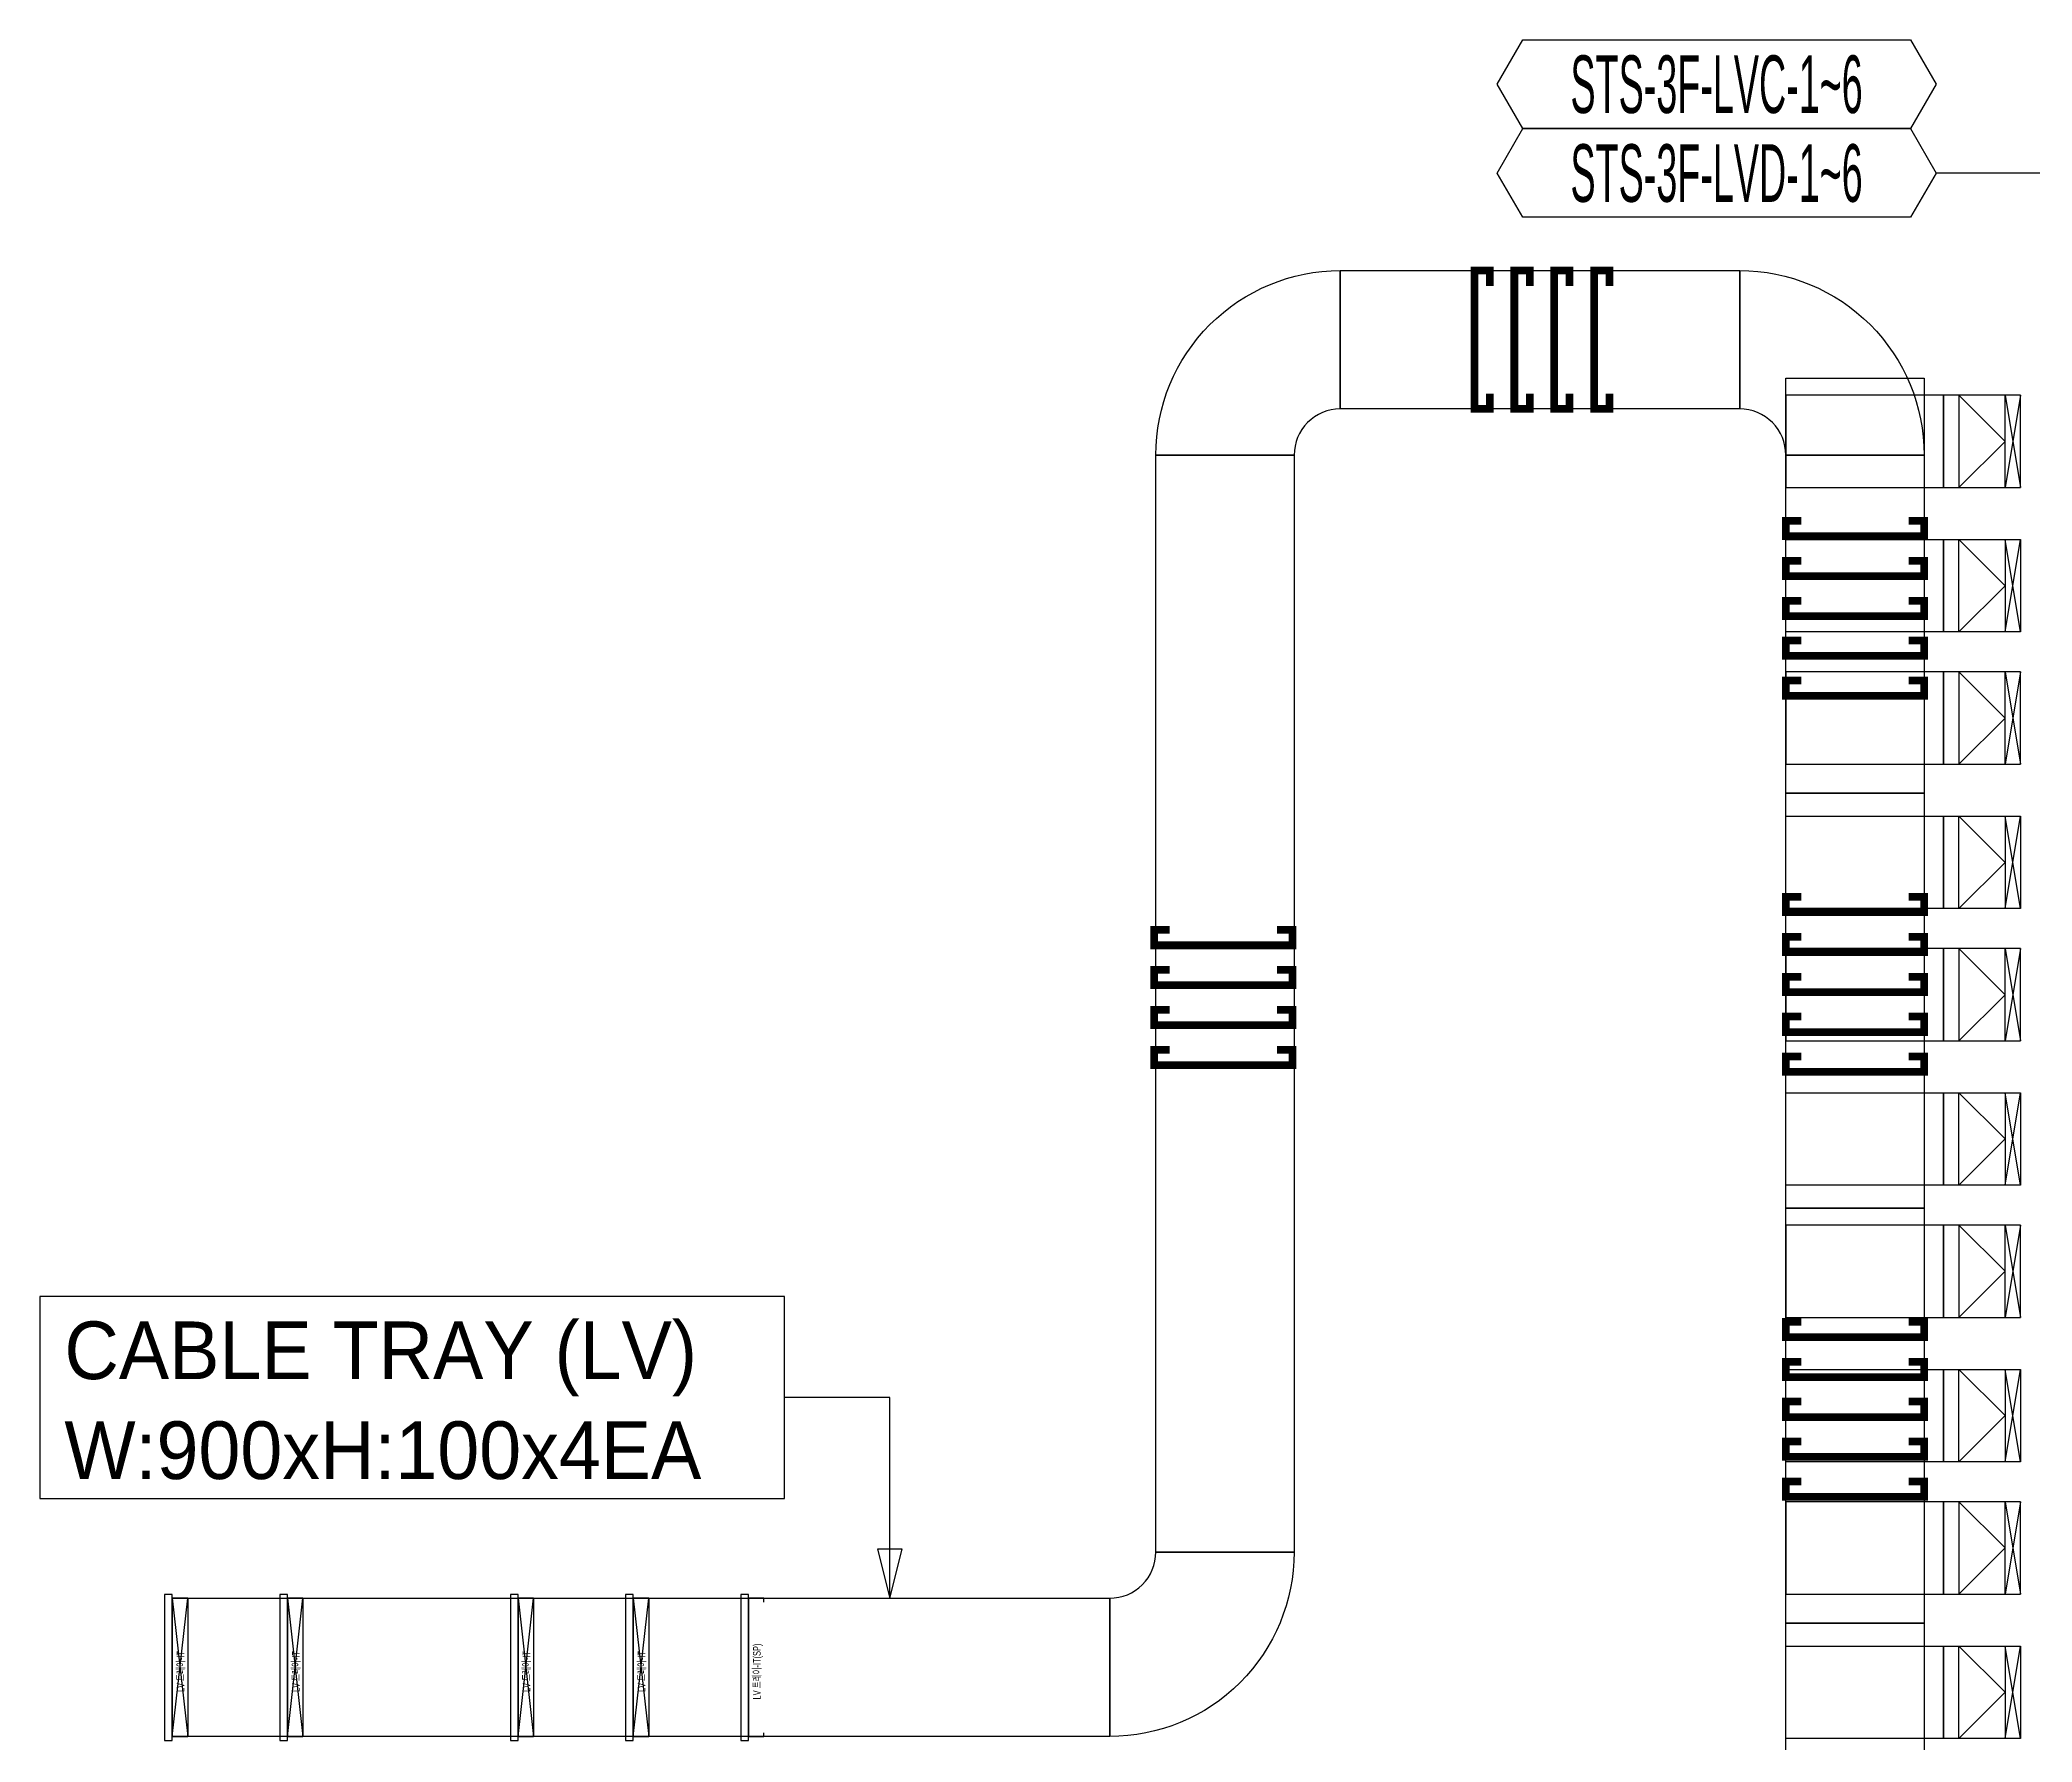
# Model space of a CAD drawing. Header units: millimetres. Extents: x 33932 to 374132, y 182625 to 847314.
# Drawn here: x 93092 to 106057, y 490030 to 501107 of the extents above; entities that cross this region are included whole.
import ezdxf
from ezdxf.enums import TextEntityAlignment as Align

# ---------------------------------------------------------------- set-up
doc = ezdxf.new("R2010")
doc.units = ezdxf.units.MM
doc.header["$LTSCALE"] = 150
for name, color, linetype in [('-----26 Electrical Cable Tray_HV_N', 30, 'Continuous'), ('-----26 Electrical Cable Tray_LV_STSPDU_A', 181, 'Continuous'), ('-----26 Electrical Cable Tray_LV_STSPDU_B', 41, 'Continuous'), ('-----99 Cable Schedule', 2, 'Continuous')]:
    doc.layers.add(name, color=color, linetype=linetype)
doc.styles.add('ELEC', font='')
doc.styles.get('ELEC').set_extended_font_data('Dotum')

# ---------------------------------------------------------------- blocks, each defined once
blk = doc.blocks.new('A$495596483691')
at = {"color": 0}
for p, q in [((100, 600), (0, 600)), ((0, 600), (0, 0)), ((500, 600), (100, 600)), ((500, 0), (500, 600)), ((0, 0), (100, 0)), ((100, 0), (500, 0))]:
    blk.add_line(p, q, dxfattribs=at)
at = {"color": 8}
for p, q in [((400, 300), (100, 600)), ((100, 600), (100, 0)), ((400, 0), (400, 600)), ((400, 600), (500, 0)), ((500, 600), (400, 0)), ((400, 300), (100, 0))]:
    blk.add_line(p, q, dxfattribs=at)

msp = doc.modelspace()

# ---------------------------------------------------------------- linework, layer by layer
at = {"layer": '-----26 Electrical Cable Tray_HV_N', "color": 1, "elevation": 0}
msp.add_lwpolyline([(93092, 492930), (93092, 491615), (97938, 491615), (97938, 492930)], close=True, dxfattribs=at)
msp.add_lwpolyline([(98623, 490967), (98703, 491287), (98543, 491287), (98623, 490967), (98623, 492272), (97938, 492272)], dxfattribs=at)
at = {"layer": '-----26 Electrical Cable Tray_LV_STSPDU_A', "elevation": 0}
for points in [[(104454, 498905), (105354, 498905), (105354, 487805), (104454, 487805)], [(104454, 497855), (105480, 497855), (105480, 497255), (104454, 497255)], [(104454, 496205), (105354, 496205), (105354, 487805), (104454, 487805)], [(104454, 496055), (105480, 496055), (105480, 495455), (104454, 495455)], [(104454, 494255), (105480, 494255), (105480, 493655), (104454, 493655)], [(104454, 493505), (105354, 493505), (105354, 487805), (104454, 487805)], [(104454, 492455), (105480, 492455), (105480, 491855), (104454, 491855)], [(104454, 490805), (105354, 490805), (105354, 487805), (104454, 487805)], [(104454, 490655), (105480, 490655), (105480, 490055), (104454, 490055)]]:
    msp.add_lwpolyline(points, close=True, dxfattribs=at)
at = {"layer": '-----26 Electrical Cable Tray_LV_STSPDU_A', "ltscale": 7.5, "const_width": 50, "elevation": 0}
for points in [[(105254, 496938), (105354, 496938), (105354, 496838), (104454, 496838), (104454, 496938), (104554, 496938)], [(105254, 494751), (105354, 494751), (105354, 494651), (104454, 494651), (104454, 494751), (104554, 494751)], [(105254, 494491), (105354, 494491), (105354, 494391), (104454, 494391), (104454, 494491), (104554, 494491)], [(105254, 492246), (105354, 492246), (105354, 492146), (104454, 492146), (104454, 492246), (104554, 492246)], [(105254, 491986), (105354, 491986), (105354, 491886), (104454, 491886), (104454, 491986), (104554, 491986)], [(105254, 491726), (105354, 491726), (105354, 491626), (104454, 491626), (104454, 491726), (104554, 491726)]]:
    msp.add_lwpolyline(points, dxfattribs=at)
at = {"layer": '-----26 Electrical Cable Tray_LV_STSPDU_B', "elevation": 0}
for points in [[(101554, 498705), (101554, 498705, 0.414214), (101254, 498405), (101254, 498405), (100354, 498405, -0.414214), (101554, 499605)], [(101554, 498705), (101554, 498705, 0.414214), (101254, 498405), (101254, 498405), (100354, 498405, -0.414214), (101554, 499605)], [(104454, 498405), (104454, 498405, 0.414214), (104154, 498705), (104154, 498705), (104154, 499605, -0.414214), (105354, 498405)], [(104454, 498405), (104454, 498405, 0.414214), (104154, 498705), (104154, 498705), (104154, 499605, -0.414214), (105354, 498405)], [(104454, 498405), (104454, 498405, 0.414214), (104154, 498705), (104154, 498705), (104154, 499605, -0.414214), (105354, 498405)], [(104454, 498405), (104454, 498405, 0.414214), (104154, 498705), (104154, 498705), (104154, 499605, -0.414214), (105354, 498405)], [(100054, 490967), (100054, 490967, 0.414214), (100354, 491267), (100354, 491267), (101254, 491267, -0.414214), (100054, 490067)], [(100054, 490967), (100054, 490967, 0.414214), (100354, 491267), (100354, 491267), (101254, 491267, -0.414214), (100054, 490067)]]:
    msp.add_lwpolyline(points, format="xyb", close=True, dxfattribs=at)
at = {"layer": '-----26 Electrical Cable Tray_LV_STSPDU_B'}
for points in [[(101554, 498705), (101554, 498705, 0.414214), (101254, 498405), (101254, 498405), (100354, 498405, -0.414214), (101554, 499605)], [(101554, 498705), (101554, 498705, 0.414214), (101254, 498405), (101254, 498405), (100354, 498405, -0.414214), (101554, 499605)], [(100054, 490967), (100054, 490967, 0.414214), (100354, 491267), (100354, 491267), (101254, 491267, -0.414214), (100054, 490067)], [(100054, 490967), (100054, 490967, 0.414214), (100354, 491267), (100354, 491267), (101254, 491267, -0.414214), (100054, 490067)]]:
    msp.add_lwpolyline(points, format="xyb", close=True, dxfattribs=at)
at = {"layer": '-----26 Electrical Cable Tray_LV_STSPDU_B', "elevation": 0}
for points in [[(104154, 499605), (104154, 498705), (101554, 498705), (101554, 499605)], [(104154, 499605), (104154, 498705), (101554, 498705), (101554, 499605)], [(104154, 499605), (104154, 498705), (101554, 498705), (101554, 499605)], [(104154, 499605), (104154, 498705), (101554, 498705), (101554, 499605)], [(104454, 498194), (105480, 498194), (105480, 498794), (104454, 498794)], [(105354, 488105), (104454, 488105), (104454, 498405), (105354, 498405)], [(105354, 490805), (104454, 490805), (104454, 498405), (105354, 498405)], [(105354, 493505), (104454, 493505), (104454, 498405), (105354, 498405)], [(105354, 496205), (104454, 496205), (104454, 498405), (105354, 498405)], [(104454, 496394), (105480, 496394), (105480, 496994), (104454, 496994)], [(104454, 494594), (105480, 494594), (105480, 495194), (104454, 495194)], [(104454, 492794), (105480, 492794), (105480, 493394), (104454, 493394)], [(104454, 490994), (105480, 490994), (105480, 491594), (104454, 491594)], [(100054, 490967), (100054, 490067), (93954, 490067), (93954, 490967)], [(93954, 490067), (93954, 490967), (94054, 490967), (94054, 490067)], [(100054, 490967), (100054, 490067), (94704, 490067), (94704, 490967)], [(94704, 490067), (94704, 490967), (94804, 490967), (94804, 490067)], [(100054, 490967), (100054, 490067), (96204, 490067), (96204, 490967)], [(96204, 490067), (96204, 490967), (96304, 490967), (96304, 490067)], [(100054, 490967), (100054, 490067), (96954, 490067), (96954, 490967)], [(96954, 490067), (96954, 490967), (97054, 490967), (97054, 490067)]]:
    msp.add_lwpolyline(points, close=True, dxfattribs=at)
at = {"layer": '-----26 Electrical Cable Tray_LV_STSPDU_B', "ltscale": 7.5, "const_width": 50, "elevation": 0}
for points in [[(102527, 499505), (102527, 499605), (102427, 499605), (102427, 498705), (102527, 498705), (102527, 498805)], [(102787, 499505), (102787, 499605), (102687, 499605), (102687, 498705), (102787, 498705), (102787, 498805)], [(103047, 499505), (103047, 499605), (102947, 499605), (102947, 498705), (103047, 498705), (103047, 498805)], [(103307, 499505), (103307, 499605), (103207, 499605), (103207, 498705), (103307, 498705), (103307, 498805)], [(104554, 497977), (104454, 497977), (104454, 497877), (105354, 497877), (105354, 497977), (105254, 497977)], [(104554, 497717), (104454, 497717), (104454, 497617), (105354, 497617), (105354, 497717), (105254, 497717)], [(104554, 497457), (104454, 497457), (104454, 497357), (105354, 497357), (105354, 497457), (105254, 497457)], [(104554, 497198), (104454, 497198), (104454, 497098), (105354, 497098), (105354, 497198), (105254, 497198)], [(104554, 495531), (104454, 495531), (104454, 495431), (105354, 495431), (105354, 495531), (105254, 495531)], [(100444, 495315), (100344, 495315), (100344, 495215), (101243, 495215), (101243, 495315), (101143, 495315)], [(104554, 495271), (104454, 495271), (104454, 495171), (105354, 495171), (105354, 495271), (105254, 495271)], [(100444, 495055), (100344, 495055), (100344, 494955), (101243, 494955), (101243, 495055), (101143, 495055)], [(104554, 495011), (104454, 495011), (104454, 494911), (105354, 494911), (105354, 495011), (105254, 495011)], [(100444, 494795), (100344, 494795), (100344, 494695), (101243, 494695), (101243, 494795), (101143, 494795)], [(100444, 494535), (100344, 494535), (100344, 494435), (101243, 494436), (101243, 494536), (101143, 494536)], [(104554, 492766), (104454, 492766), (104454, 492666), (105354, 492666), (105354, 492766), (105254, 492766)], [(104554, 492506), (104454, 492506), (104454, 492406), (105354, 492406), (105354, 492506), (105254, 492506)]]:
    msp.add_lwpolyline(points, dxfattribs=at)
at = {"layer": '-----26 Electrical Cable Tray_LV_STSPDU_B'}
msp.add_lwpolyline([(100354, 498405), (101254, 498405), (101254, 491267), (100354, 491267)], close=True, dxfattribs=at)
msp.add_lwpolyline([(100354, 498405), (101254, 498405), (101254, 491267), (100354, 491267)], close=True, dxfattribs=at)
msp.add_lwpolyline([(100354, 498405), (101254, 498405), (101254, 491267), (100354, 491267)], close=True, dxfattribs=at)
msp.add_lwpolyline([(100354, 498405), (101254, 498405), (101254, 491267), (100354, 491267)], close=True, dxfattribs=at)
at = {"layer": '-----26 Electrical Cable Tray_LV_STSPDU_B', "elevation": 0}
for points in [[(93954, 490067), (94054, 490967)], [(93954, 490967), (94054, 490067)], [(94704, 490067), (94804, 490967)], [(94704, 490967), (94804, 490067)], [(96204, 490067), (96304, 490967)], [(96204, 490967), (96304, 490067)], [(96954, 490067), (97054, 490967)], [(96954, 490967), (97054, 490067)]]:
    msp.add_lwpolyline(points, dxfattribs=at)
at = {"layer": '-----99 Cable Schedule', "color": 1}
msp.add_line((106230, 500240), (105431, 500240), dxfattribs=at)
at = {"layer": '-----99 Cable Schedule', "color": 1, "elevation": 0}
for points in [[(105264, 501107), (105431, 500818), (105264, 500529), (102742, 500529), (102575, 500818), (102742, 501107)], [(105264, 500529), (105431, 500240), (105264, 499952), (102742, 499952), (102575, 500240), (102742, 500529)]]:
    msp.add_lwpolyline(points, close=True, dxfattribs=at)
at = {"color": 0, "elevation": 0}
for points in [[(93954, 490992), (93904, 490992), (93904, 490042), (93954, 490042), (93954, 490992)], [(94704, 490992), (94654, 490992), (94654, 490042), (94704, 490042), (94704, 490992)], [(96204, 490992), (96154, 490992), (96154, 490042), (96204, 490042), (96204, 490992)], [(96954, 490992), (96904, 490992), (96904, 490042), (96954, 490042), (96954, 490992)], [(97704, 490992), (97654, 490992), (97654, 490042), (97704, 490042), (97704, 490992)], [(94054, 490942), (94054, 490967), (93954, 490967), (93954, 490067), (94054, 490067), (94054, 490092)], [(94804, 490942), (94804, 490967), (94704, 490967), (94704, 490067), (94804, 490067), (94804, 490092)], [(96304, 490942), (96304, 490967), (96204, 490967), (96204, 490067), (96304, 490067), (96304, 490092)], [(97054, 490942), (97054, 490967), (96954, 490967), (96954, 490067), (97054, 490067), (97054, 490092)], [(97054, 490092), (97054, 490067), (96954, 490067), (96954, 490967), (97054, 490967), (97054, 490942)], [(97804, 490942), (97804, 490967), (97704, 490967), (97704, 490067), (97804, 490067), (97804, 490092)]]:
    msp.add_lwpolyline(points, dxfattribs=at)

# ---------------------------------------------------------------- block references
at = {"layer": '-----26 Electrical Cable Tray_LV_STSPDU_A', "xscale": -1, "rotation": 180}
for p in [(105480, 497855), (105480, 496055), (105480, 494255), (105480, 492455), (105480, 490655)]:
    msp.add_blockref('A$495596483691', p, dxfattribs=at)
at = {"layer": '-----26 Electrical Cable Tray_LV_STSPDU_B'}
for p in [(105480, 498194), (105480, 496394), (105480, 494594), (105480, 492794), (105480, 490994)]:
    msp.add_blockref('A$495596483691', p, dxfattribs=at)

# ---------------------------------------------------------------- texts
at = {"layer": '-----26 Electrical Cable Tray_LV_STSPDU_B', "style": 'ELEC'}
for s, p in [('CABLE TRAY (LV)', (93252, 492580)), ('W:900xH:100x4EA', (93252, 491930))]:
    msp.add_text(s, height=375, dxfattribs=at).set_placement(p, align=Align.MIDDLE_LEFT)
at = {"layer": '-----99 Cable Schedule', "style": 'ELEC', "width": 0.5}
for s, p in [('STS-3F-LVC-1~6', (104003, 500818)), ('STS-3F-LVD-1~6', (104003, 500240))]:
    msp.add_text(s, height=375, dxfattribs=at).set_placement(p, align=Align.MIDDLE_CENTER)
at = {"color": 0, "style": 'ELEC', "width": 0.7}
for s, p in [('LV 트레이-IT', (94008, 490490)), ('LV 트레이-IT', (94758, 490490)), ('LV 트레이-IT', (96258, 490490)), ('LV 트레이-IT', (97008, 490490)), ('LV 트레이-IT(SP)', (97758, 490490))]:
    msp.add_text(s, height=50, rotation=90, dxfattribs=at).set_placement(p, align=Align.MIDDLE_CENTER)

doc.saveas('drawing.dxf')
